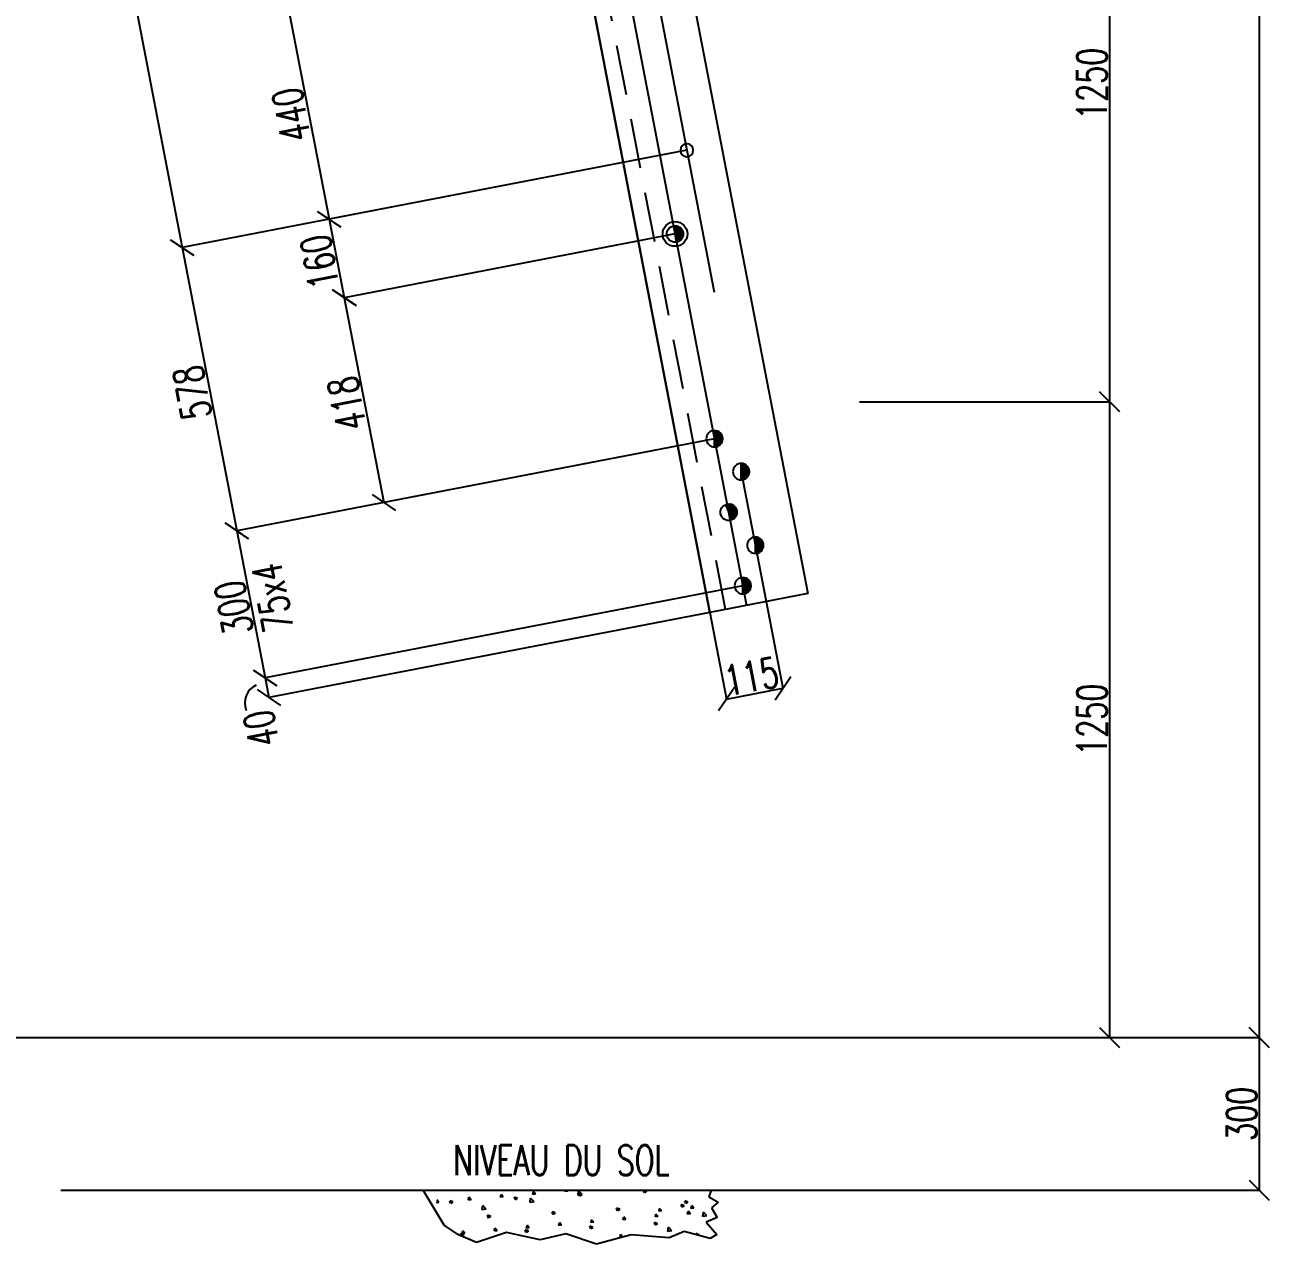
# Model space of a CAD drawing. Extents: x 630095 to 646315, y -4121 to 7359.
# Drawn here: x 640722 to 643216, y -13 to 2430 of the extents above; entities that cross this region are included whole.
import ezdxf

# ---------------------------------------------------------------- set-up
doc = ezdxf.new("R2010")
doc.units = 0
doc.header["$LTSCALE"] = 200
doc.header["$MEASUREMENT"] = 0
doc.linetypes.add('DASHED', pattern=[0.75, 0.5, -0.25])
doc.layers.get('0').update_dxf_attribs({"linetype": 'CONTINUOUS'})
for name, color, linetype in [('ASSI', 6, 'CONTINUOUS'), ('FORI', 2, 'CONTINUOUS'), ('LINEA_ANG', 2, 'CONTINUOUS'), ('LS', 7, 'CONTINUOUS'), ('QT_MPR', 7, 'CONTINUOUS'), ('QT_MSP', 7, 'CONTINUOUS'), ('TRAT-Y', 7, 'DASHED')]:
    doc.layers.add(name, color=color, linetype=linetype)
doc.styles.add('QUOTE', font='ROMANS8.SHX', dxfattribs={"width": 0.7})
doc.styles.add('RS', font='ROMANS8.shx', dxfattribs={"width": 0.7})
doc.styles.get("Standard").update_dxf_attribs({"font": 'ROMANS8.SHX', "width": 0.7})
doc.dimstyles.new('TRATTO', dxfattribs={"dimscale": 0, "dimtxt": 60, "dimasz": 40, "dimexe": 0, "dimexo": 0, "dimgap": 5, "dimtad": 1, "dimrnd": 0.5, "dimdsep": 46, "dimtxsty": 'RS', "dimblk1": 'OBLIQUE', "dimblk2": 'OBLIQUE', "dimsah": 1, "dimcen": 0.09, "dimclrd": 2, "dimclre": 2, "dimclrt": 7, "dimadec": 0, "dimazin": 0, "dimtfac": 1, "dimtix": 1, "dimtmove": 2, "dimatfit": 3, "dimfxl": 1, "dimtolj": 1, "dimtzin": 0, "dimarcsym": 0})

# ---------------------------------------------------------------- blocks, each defined once
blk = doc.blocks.new('_OBLIQUE')
at = {"color": 0, "linetype": 'ByBlock'}
blk.add_line((-0.5, -0.5), (0.5, 0.5), dxfattribs=at)
blk = doc.blocks.new('*D20')
at = {"layer": 'LS', "color": 2, "lineweight": -2, "transparency": 16777216}
for p, q in [((641685.3, 5496.5), (643196.1, 5496.5)), ((643196.1, 5496.5), (643196.1, 400.9)), ((639738.9, 400.9), (643196.1, 400.9))]:
    blk.add_line(p, q, dxfattribs=at)
at = {"layer": 'LS', "color": 2, "lineweight": -2, "transparency": 16777216, "xscale": 40, "yscale": 40, "zscale": 40}
for p, rotation in [((643196.1, 5496.5), 90), ((643196.1, 400.9), 270)]:
    blk.add_blockref('_OBLIQUE', p, dxfattribs=dict(at, rotation=rotation))
at = {"layer": 'LS', "color": 7, "transparency": 16777216, "insert": (643161.1, 2948.7), "char_height": 60, "attachment_point": 5, "rotation": 90, "style": 'RS'}
blk.add_mtext('\\A1;5000', dxfattribs=at)
blk = doc.blocks.new('*D23')
at = {"layer": 'LS', "color": 2, "lineweight": -2, "transparency": 16777216}
for p, q in [((642623.4, 2948.7), (642896.1, 2948.7)), ((642896.1, 2948.7), (642896.1, 1674.8)), ((642395, 1674.8), (642896.1, 1674.8))]:
    blk.add_line(p, q, dxfattribs=at)
at = {"layer": 'LS', "color": 2, "lineweight": -2, "transparency": 16777216, "xscale": 40, "yscale": 40, "zscale": 40}
for p, rotation in [((642896.1, 2948.7), 90), ((642896.1, 1674.8), 270)]:
    blk.add_blockref('_OBLIQUE', p, dxfattribs=dict(at, rotation=rotation))
at = {"layer": 'LS', "color": 7, "transparency": 16777216, "insert": (642861.1, 2311.7), "char_height": 60, "attachment_point": 5, "rotation": 90, "style": 'RS'}
blk.add_mtext('\\A1;1250', dxfattribs=at)
blk = doc.blocks.new('*D24')
at = {"layer": 'LS', "color": 2, "lineweight": -2, "transparency": 16777216}
for p, q in [((642395, 1674.8), (642896.1, 1674.8)), ((642896.1, 1674.8), (642896.1, 400.9)), ((639738.9, 400.9), (642896.1, 400.9))]:
    blk.add_line(p, q, dxfattribs=at)
at = {"layer": 'LS', "color": 2, "lineweight": -2, "transparency": 16777216, "xscale": 40, "yscale": 40, "zscale": 40}
for p, rotation in [((642896.1, 1674.8), 90), ((642896.1, 400.9), 270)]:
    blk.add_blockref('_OBLIQUE', p, dxfattribs=dict(at, rotation=rotation))
at = {"layer": 'LS', "color": 7, "transparency": 16777216, "insert": (642861.1, 1037.8), "char_height": 60, "attachment_point": 5, "rotation": 90, "style": 'RS'}
blk.add_mtext('\\A1;1250', dxfattribs=at)
blk = doc.blocks.new('*D25')
at = {"layer": 'LS', "color": 2, "lineweight": -2, "transparency": 16777216}
for p, q in [((639930.3, 400.9), (643196.1, 400.9)), ((643196.1, 400.9), (643196.1, 95.2)), ((640794.4, 95.2), (643196.1, 95.2))]:
    blk.add_line(p, q, dxfattribs=at)
at = {"layer": 'LS', "color": 2, "lineweight": -2, "transparency": 16777216, "xscale": 40, "yscale": 40, "zscale": 40}
for p, rotation in [((643196.1, 400.9), 90), ((643196.1, 95.2), 270)]:
    blk.add_blockref('_OBLIQUE', p, dxfattribs=dict(at, rotation=rotation))
at = {"layer": 'LS', "color": 7, "transparency": 16777216, "insert": (643161.1, 248), "char_height": 60, "attachment_point": 5, "rotation": 90, "style": 'RS'}
blk.add_mtext('\\A1;300', dxfattribs=at)
blk = doc.blocks.new('16')
blk.add_circle((0, 0), 1)
blk = doc.blocks.new('20')
at = {"color": 0}
for p, q in [((0, 0.98), (0.02, 1)), ((0, 0.94), (0.06, 1)), ((1, -0.01), (0, 0.99)), ((0, 0.89), (0.1, 0.99)), ((0, 0.85), (0.14, 0.99)), ((0, 0.8), (0.18, 0.98)), ((0, 0.76), (0.22, 0.98)), ((0, 0.71), (0.25, 0.97)), ((0, 0.67), (0.29, 0.96)), ((1, -0.05), (0, 0.95)), ((0, 0.62), (0.32, 0.95)), ((0, 0.58), (0.36, 0.93)), ((0, 0.53), (0.39, 0.92)), ((0, 0.49), (0.42, 0.91)), ((1, -0.09), (0, 0.9)), ((0, 0.44), (0.45, 0.89)), ((0, 0.4), (0.48, 0.88)), ((0.99, -0.13), (0, 0.86)), ((0, 0.35), (0.51, 0.86)), ((0, 0.31), (0.54, 0.84)), ((0, 0.26), (0.56, 0.83)), ((0.99, -0.17), (0, 0.81)), ((0, 0.22), (0.59, 0.81)), ((0, 0.17), (0.61, 0.79)), ((0.98, -0.21), (0, 0.77)), ((0, 0.13), (0.64, 0.77)), ((0, 0.08), (0.66, 0.75)), ((0, 0.04), (0.69, 0.73)), ((0.97, -0.25), (0, 0.72)), ((0, -0.01), (0.71, 0.7)), ((0.96, -0.28), (0, 0.68)), ((0, -0.05), (0.73, 0.68)), ((0, -0.1), (0.75, 0.66)), ((0.95, -0.32), (0, 0.63)), ((0, -0.14), (0.77, 0.63)), ((0, -0.19), (0.79, 0.61)), ((0.94, -0.35), (0, 0.59)), ((0, -0.23), (0.81, 0.58)), ((0, -0.28), (0.83, 0.56)), ((0.92, -0.38), (0, 0.54)), ((0, -0.32), (0.85, 0.53)), ((0.91, -0.41), (0, 0.5)), ((0, -0.36), (0.87, 0.5)), ((0, -0.41), (0.88, 0.47)), ((0.9, -0.44), (0, 0.45)), ((0, -0.45), (0.9, 0.44)), ((0.88, -0.47), (0, 0.41)), ((0, -0.5), (0.91, 0.41)), ((0, -0.54), (0.92, 0.38)), ((0.87, -0.5), (0, 0.36)), ((0, -0.59), (0.94, 0.35)), ((0.85, -0.53), (0, 0.32)), ((0, -0.63), (0.95, 0.31)), ((0, -0.68), (0.96, 0.28)), ((0.83, -0.56), (0, 0.27)), ((0, -0.72), (0.97, 0.25)), ((0.81, -0.58), (0, 0.23)), ((0, -0.77), (0.98, 0.21)), ((0.79, -0.61), (0, 0.18)), ((0, -0.81), (0.99, 0.17)), ((0.77, -0.63), (0, 0.14)), ((0, -0.86), (0.99, 0.13)), ((0.75, -0.66), (0, 0.09)), ((0, -0.9), (1, 0.09)), ((0.73, -0.68), (0, 0.05)), ((0, -0.95), (1, 0.05)), ((0.71, -0.7), (0, 0.01)), ((0, -0.99), (1, 0.01)), ((1, 0.04), (0.04, 1)), ((1, 0.09), (0.09, 1)), ((0.99, 0.14), (0.14, 0.99)), ((0.98, 0.19), (0.19, 0.98)), ((0.97, 0.25), (0.25, 0.97)), ((0.95, 0.31), (0.31, 0.95)), ((0.92, 0.38), (0.38, 0.92)), ((0.88, 0.47), (0.47, 0.88)), ((0.81, 0.59), (0.59, 0.81)), ((0.69, -0.73), (0, -0.04)), ((0.66, -0.75), (0, -0.08)), ((0.64, -0.77), (0, -0.13)), ((0.61, -0.79), (0, -0.17)), ((0.59, -0.81), (0, -0.22)), ((0.56, -0.83), (0, -0.26)), ((0.54, -0.84), (0, -0.31)), ((0.51, -0.86), (0, -0.35)), ((0.48, -0.88), (0, -0.4)), ((0.45, -0.89), (0, -0.44)), ((0.42, -0.91), (0, -0.49)), ((0.39, -0.92), (0, -0.53)), ((0.36, -0.93), (0, -0.58)), ((0.32, -0.95), (0, -0.62)), ((0.29, -0.96), (0, -0.67)), ((0.25, -0.97), (0, -0.71)), ((0.22, -0.98), (0, -0.76)), ((0.18, -0.98), (0, -0.8)), ((0.14, -0.99), (0, -0.85)), ((0.1, -0.99), (0, -0.89)), ((0.04, -1), (1, -0.04)), ((0.09, -1), (1, -0.09)), ((0.14, -0.99), (0.99, -0.14)), ((0.19, -0.98), (0.98, -0.19)), ((0.25, -0.97), (0.97, -0.25)), ((0.31, -0.95), (0.95, -0.31)), ((0.38, -0.92), (0.92, -0.38)), ((0.47, -0.88), (0.88, -0.47)), ((0.59, -0.81), (0.81, -0.59))]:
    blk.add_line(p, q, dxfattribs=at)
blk.add_line((0, 1), (0, -1))
blk.add_circle((0, 0), 1)
blk = doc.blocks.new('ASSE98')
blk.add_line((0, 0), (1, 0))
at = {"color": 7, "flags": 1}
for tag, p in [('LAV1', (3.07431, 6.82847)), ('LAV2', (3.07431, 6.49513)), ('LAV3', (3.07431, 6.1618)), ('LAV4', (3.07431, 5.82847)), ('LAV5', (3.07431, 5.49513)), ('LAV6', (3.07431, 5.1618)), ('LAV7', (3.07431, 4.82847)), ('LAV8', (3.07431, 4.49513)), ('LAV9', (3.07431, 4.1618)), ('LAV10', (3.07431, 3.82847))]:
    blk.add_attdef(tag, p, '', height=0.2, dxfattribs=at)
at = {"color": 7, "style": 'QUOTE', "width": 0.5, "flags": 1}
for tag, p in [('TI', (1.38308, 6.82731)), ('DI_S', (1.38308, 6.42178)), ('D_S', (1.38308, 6.02092)), ('E_S', (1.38308, 5.68065)), ('NFORI', (1.36454, 5.29792)), ('ALAR', (1.36349, 4.93246)), ('FAM', (1.3775, 4.54645)), ('ALA', (1.38308, 4.19257)), ('DISP2', (1.38308, 3.84971)), ('DISP1', (1.38308, 3.50686)), ('PINZAF', (1.38308, 3.164)), ('PINZAI', (1.38308, 2.82114)), ('TRP', (1.38308, 2.47829)), ('NP', (1.38308, 2.13543)), ('SV', (1.38308, 1.79257)), ('PESO', (1.38308, 1.44971)), ('QUA', (1.38308, 1.10686)), ('LUN', (1.38308, 0.764)), ('PROF', (1.38308, 0.42114)), ('POS', (1.38308, 0.07829))]:
    blk.add_attdef(tag, p, '', height=0.2, dxfattribs=at)
blk = doc.blocks.new('P20')
at = {"color": 0}
for p, q in [((0, 0.98), (0.02, 1)), ((0, 0.94), (0.06, 1)), ((1, -0.01), (0, 0.99)), ((0, 0.89), (0.1, 0.99)), ((0, 0.85), (0.14, 0.99)), ((0, 0.8), (0.18, 0.98)), ((0, 0.76), (0.22, 0.98)), ((0, 0.71), (0.25, 0.97)), ((0, 0.67), (0.29, 0.96)), ((1, -0.05), (0, 0.95)), ((0, 0.62), (0.32, 0.95)), ((0, 0.58), (0.36, 0.93)), ((0, 0.53), (0.39, 0.92)), ((0, 0.49), (0.42, 0.91)), ((1, -0.09), (0, 0.9)), ((0, 0.44), (0.45, 0.89)), ((0, 0.4), (0.48, 0.88)), ((0.99, -0.13), (0, 0.86)), ((0, 0.35), (0.51, 0.86)), ((0, 0.31), (0.54, 0.84)), ((0, 0.26), (0.56, 0.83)), ((0.99, -0.17), (0, 0.81)), ((0, 0.22), (0.59, 0.81)), ((0, 0.17), (0.61, 0.79)), ((0.98, -0.21), (0, 0.77)), ((0, 0.13), (0.64, 0.77)), ((0, 0.08), (0.66, 0.75)), ((0, 0.04), (0.69, 0.73)), ((0.97, -0.25), (0, 0.72)), ((0, -0.01), (0.71, 0.7)), ((0.96, -0.28), (0, 0.68)), ((0, -0.05), (0.73, 0.68)), ((0, -0.1), (0.75, 0.66)), ((0.95, -0.32), (0, 0.63)), ((0, -0.14), (0.77, 0.63)), ((0, -0.19), (0.79, 0.61)), ((0.94, -0.35), (0, 0.59)), ((0, -0.23), (0.81, 0.58)), ((0, -0.28), (0.83, 0.56)), ((0.92, -0.38), (0, 0.54)), ((0, -0.32), (0.85, 0.53)), ((0.91, -0.41), (0, 0.5)), ((0, -0.36), (0.87, 0.5)), ((0, -0.41), (0.88, 0.47)), ((0.9, -0.44), (0, 0.45)), ((0, -0.45), (0.9, 0.44)), ((0.88, -0.47), (0, 0.41)), ((0, -0.5), (0.91, 0.41)), ((0, -0.54), (0.92, 0.38)), ((0.87, -0.5), (0, 0.36)), ((0, -0.59), (0.94, 0.35)), ((0.85, -0.53), (0, 0.32)), ((0, -0.63), (0.95, 0.31)), ((0, -0.68), (0.96, 0.28)), ((0.83, -0.56), (0, 0.27)), ((0, -0.72), (0.97, 0.25)), ((0.81, -0.58), (0, 0.23)), ((0, -0.77), (0.98, 0.21)), ((0.79, -0.61), (0, 0.18)), ((0, -0.81), (0.99, 0.17)), ((0.77, -0.63), (0, 0.14)), ((0, -0.86), (0.99, 0.13)), ((0.75, -0.66), (0, 0.09)), ((0, -0.9), (1, 0.09)), ((0.73, -0.68), (0, 0.05)), ((0, -0.95), (1, 0.05)), ((0.71, -0.7), (0, 0.01)), ((0, -0.99), (1, 0.01)), ((1, 0.04), (0.04, 1)), ((1, 0.09), (0.09, 1)), ((0.99, 0.14), (0.14, 0.99)), ((0.98, 0.19), (0.19, 0.98)), ((0.97, 0.25), (0.25, 0.97)), ((0.95, 0.31), (0.31, 0.95)), ((0.92, 0.38), (0.38, 0.92)), ((0.88, 0.47), (0.47, 0.88)), ((0.81, 0.59), (0.59, 0.81)), ((0.69, -0.73), (0, -0.04)), ((0.66, -0.75), (0, -0.08)), ((0.64, -0.77), (0, -0.13)), ((0.61, -0.79), (0, -0.17)), ((0.59, -0.81), (0, -0.22)), ((0.56, -0.83), (0, -0.26)), ((0.54, -0.84), (0, -0.31)), ((0.51, -0.86), (0, -0.35)), ((0.48, -0.88), (0, -0.4)), ((0.45, -0.89), (0, -0.44)), ((0.42, -0.91), (0, -0.49)), ((0.39, -0.92), (0, -0.53)), ((0.36, -0.93), (0, -0.58)), ((0.32, -0.95), (0, -0.62)), ((0.29, -0.96), (0, -0.67)), ((0.25, -0.97), (0, -0.71)), ((0.22, -0.98), (0, -0.76)), ((0.18, -0.98), (0, -0.8)), ((0.14, -0.99), (0, -0.85)), ((0.1, -0.99), (0, -0.89)), ((0.04, -1), (1, -0.04)), ((0.09, -1), (1, -0.09)), ((0.14, -0.99), (0.99, -0.14)), ((0.19, -0.98), (0.98, -0.19)), ((0.25, -0.97), (0.97, -0.25)), ((0.31, -0.95), (0.95, -0.31)), ((0.38, -0.92), (0.92, -0.38)), ((0.47, -0.88), (0.88, -0.47)), ((0.59, -0.81), (0.81, -0.59))]:
    blk.add_line(p, q, dxfattribs=at)
for radius in [1.5, 1]:
    blk.add_circle((0, 0), radius)
blk = doc.blocks.new('*D44')
at = {"layer": 'LS', "color": 2, "lineweight": -2, "transparency": 16777216}
for p, q in [((642208.1, 1274.5), (642241.7, 1100.6)), ((642095.2, 1252.7), (642128.7, 1078.8)), ((642128.7, 1078.8), (642241.7, 1100.6))]:
    blk.add_line(p, q, dxfattribs=at)
at = {"layer": 'LS', "color": 2, "lineweight": -2, "transparency": 16777216, "xscale": 40, "yscale": 40, "zscale": 40}
for p, rotation in [((642241.7, 1100.6), 10.91543261400001), ((642128.7, 1078.8), 190.915432614)]:
    blk.add_blockref('_OBLIQUE', p, dxfattribs=dict(at, rotation=rotation))
at = {"layer": 'LS', "color": 7, "transparency": 16777216, "insert": (642178.6, 1124.1), "char_height": 60, "attachment_point": 5, "rotation": 10.9154, "style": 'RS'}
blk.add_mtext('\\A1;115', dxfattribs=at)
blk = doc.blocks.new('*D86')
at = {"layer": 'QT_MPR', "color": 2, "lineweight": -2, "transparency": 16777216}
for p, q in [((641803.4, 3452.4), (640792, 3257.3)), ((640792, 3257.3), (641037.7, 1983.4)), ((642049.1, 2178.5), (641037.7, 1983.4))]:
    blk.add_line(p, q, dxfattribs=at)
at = {"layer": 'QT_MPR', "color": 2, "lineweight": -2, "transparency": 16777216, "xscale": 40, "yscale": 40, "zscale": 40}
for p, rotation in [((640792, 3257.3), 100.915432610249), ((641037.7, 1983.4), 280.915432610249)]:
    blk.add_blockref('_OBLIQUE', p, dxfattribs=dict(at, rotation=rotation))
at = {"layer": 'QT_MPR', "color": 7, "transparency": 16777216, "insert": (640880.5, 2613.8), "char_height": 60, "attachment_point": 5, "rotation": 100.9154, "style": 'RS'}
blk.add_mtext('\\A1;1297.5', dxfattribs=at)
blk = doc.blocks.new('*D87')
at = {"layer": 'QT_MPR', "color": 2, "lineweight": -2, "transparency": 16777216}
for p, q in [((642049.1, 2178.5), (641037.7, 1983.4)), ((641037.7, 1983.4), (641147.1, 1415.9)), ((642104.5, 1600.5), (641147.1, 1415.9))]:
    blk.add_line(p, q, dxfattribs=at)
at = {"layer": 'QT_MPR', "color": 2, "lineweight": -2, "transparency": 16777216, "xscale": 40, "yscale": 40, "zscale": 40}
for p, rotation in [((641037.7, 1983.4), 100.915432610249), ((641147.1, 1415.9), 280.915432610249)]:
    blk.add_blockref('_OBLIQUE', p, dxfattribs=dict(at, rotation=rotation))
at = {"layer": 'QT_MPR', "color": 7, "transparency": 16777216, "insert": (641058, 1693), "char_height": 60, "attachment_point": 5, "rotation": 100.9154, "style": 'RS'}
blk.add_mtext('\\A1;578', dxfattribs=at)
blk = doc.blocks.new('*D88')
at = {"layer": 'QT_MPR', "color": 2, "lineweight": -2, "transparency": 16777216}
for p, q in [((642104.5, 1600.5), (641147.1, 1415.9)), ((641147.1, 1415.9), (641203.9, 1121.3)), ((642161.3, 1306), (641203.9, 1121.3))]:
    blk.add_line(p, q, dxfattribs=at)
at = {"layer": 'QT_MPR', "color": 2, "lineweight": -2, "transparency": 16777216, "xscale": 40, "yscale": 40, "zscale": 40}
for p, rotation in [((641147.1, 1415.9), 100.915432610249), ((641203.9, 1121.3), 280.915432610249)]:
    blk.add_blockref('_OBLIQUE', p, dxfattribs=dict(at, rotation=rotation))
at = {"layer": 'QT_MPR', "color": 7, "transparency": 16777216, "insert": (641218.8, 1282.4), "char_height": 60, "attachment_point": 5, "rotation": 100.9154, "style": 'RS'}
blk.add_mtext('\\A1;75x4', dxfattribs=at)
blk = doc.blocks.new('*D89')
at = {"layer": 'QT_MPR', "color": 2, "lineweight": -2, "transparency": 16777216}
for p, q in [((642104.5, 1600.5), (641147.1, 1415.9)), ((641147.1, 1415.9), (641203.9, 1121.3)), ((642161.3, 1306), (641203.9, 1121.3))]:
    blk.add_line(p, q, dxfattribs=at)
at = {"layer": 'QT_MPR', "color": 2, "lineweight": -2, "transparency": 16777216, "xscale": 40, "yscale": 40, "zscale": 40}
for p, rotation in [((641147.1, 1415.9), 100.915432610249), ((641203.9, 1121.3), 280.915432610249)]:
    blk.add_blockref('_OBLIQUE', p, dxfattribs=dict(at, rotation=rotation))
at = {"layer": 'QT_MPR', "color": 7, "transparency": 16777216, "insert": (641141.2, 1262), "char_height": 60, "attachment_point": 5, "rotation": 100.9154, "style": 'RS'}
blk.add_mtext('\\A1;300', dxfattribs=at)
blk = doc.blocks.new('*D90')
at = {"layer": 'QT_MPR', "color": 2, "lineweight": -2, "transparency": 16777216}
for p, q in [((642161.3, 1306), (641203.9, 1121.3)), ((642095.2, 1252.5), (641211.5, 1082.1)), ((641203.9, 1121.3), (641211.5, 1082.1))]:
    blk.add_line(p, q, dxfattribs=at)
at = {"layer": 'QT_MPR', "color": 2, "lineweight": -2, "transparency": 16777216, "xscale": 40, "yscale": 40, "zscale": 40}
for p, rotation in [((641203.9, 1121.3), 100.915432610249), ((641211.5, 1082.1), 280.915432610249)]:
    blk.add_blockref('_OBLIQUE', p, dxfattribs=dict(at, rotation=rotation))
at = {"layer": 'QT_MPR', "color": 7, "transparency": 16777216, "insert": (641195.9, 1020), "char_height": 60, "attachment_point": 5, "rotation": 100.9154, "style": 'RS'}
blk.add_mtext('\\A1;40', dxfattribs=at)
blk = doc.blocks.new('*D101')
at = {"layer": 'QT_MSP', "color": 2, "lineweight": -2, "transparency": 16777216}
for p, q in [((641911.8, 2599.9), (641249, 2472.1)), ((641249, 2472.1), (641332.3, 2040.2)), ((642049.1, 2178.5), (641332.3, 2040.2))]:
    blk.add_line(p, q, dxfattribs=at)
at = {"layer": 'QT_MSP', "color": 2, "lineweight": -2, "transparency": 16777216, "xscale": 40, "yscale": 40, "zscale": 40}
for p, rotation in [((641249, 2472.1), 100.915432610249), ((641332.3, 2040.2), 280.915432610249)]:
    blk.add_blockref('_OBLIQUE', p, dxfattribs=dict(at, rotation=rotation))
at = {"layer": 'QT_MSP', "color": 7, "transparency": 16777216, "insert": (641256.3, 2249.5), "char_height": 60, "attachment_point": 5, "rotation": 100.9154, "style": 'RS'}
blk.add_mtext('\\A1;440', dxfattribs=at)
blk = doc.blocks.new('*D102')
at = {"layer": 'QT_MSP', "color": 2, "lineweight": -2, "transparency": 16777216}
for p, q in [((642049.1, 2178.5), (641332.3, 2040.2)), ((641332.3, 2040.2), (641362.6, 1883)), ((642025.4, 2010.8), (641362.6, 1883))]:
    blk.add_line(p, q, dxfattribs=at)
at = {"layer": 'QT_MSP', "color": 2, "lineweight": -2, "transparency": 16777216, "xscale": 40, "yscale": 40, "zscale": 40}
for p, rotation in [((641332.3, 2040.2), 100.915432610249), ((641362.6, 1883), 280.915432610249)]:
    blk.add_blockref('_OBLIQUE', p, dxfattribs=dict(at, rotation=rotation))
at = {"layer": 'QT_MSP', "color": 7, "transparency": 16777216, "insert": (641313.1, 1955), "char_height": 60, "attachment_point": 5, "rotation": 100.9154, "style": 'RS'}
blk.add_mtext('\\A1;160', dxfattribs=at)
blk = doc.blocks.new('*D103')
at = {"layer": 'QT_MSP', "color": 2, "lineweight": -2, "transparency": 16777216}
for p, q in [((642025.4, 2010.8), (641362.6, 1883)), ((641362.6, 1883), (641441.7, 1472.7)), ((642104.5, 1600.5), (641441.7, 1472.7))]:
    blk.add_line(p, q, dxfattribs=at)
at = {"layer": 'QT_MSP', "color": 2, "lineweight": -2, "transparency": 16777216, "xscale": 40, "yscale": 40, "zscale": 40}
for p, rotation in [((641362.6, 1883), 100.915432610249), ((641441.7, 1472.7), 280.915432610249)]:
    blk.add_blockref('_OBLIQUE', p, dxfattribs=dict(at, rotation=rotation))
at = {"layer": 'QT_MSP', "color": 7, "transparency": 16777216, "insert": (641367.8, 1671.2), "char_height": 60, "attachment_point": 5, "rotation": 100.9154, "style": 'RS'}
blk.add_mtext('\\A1;418', dxfattribs=at)

msp = doc.modelspace()

# ---------------------------------------------------------------- linework, layer by layer
at = {"layer": 'LINEA_ANG'}
for p, q in [((641258.844, 6645.708), (642291.613, 1290.383)), ((642095.232, 1252.511), (641062.463, 6607.836)), ((642291.613, 1290.383), (642095.232, 1252.511))]:
    msp.add_line(p, q, dxfattribs=at)
at = {"layer": 'LS', "color": 6}
for p, q in [((641136.116, 6622.04), (642168.885, 1266.715)), ((641334.398, 5884.264), (642103.83, 1894.447)), ((642157.988, 1534.454), (642208.126, 1274.468))]:
    msp.add_line(p, q, dxfattribs=at)
at = {"layer": 'LS', "color": 3}
for p, q in [((641520.426, 95.159), (642097.554, 95.159)), ((641562.956, 25.192), (641520.426, 95.159)), ((641552.156, 70.331), (641547.817, 75.502)), ((641611.328, 75.45), (641612.368, 81.092)), ((641616.709, 75.979), (641611.33, 75.508)), ((641616.709, 75.979), (641612.37, 81.149)), ((641675.881, 81.098), (641676.922, 86.739)), ((641681.262, 81.626), (641675.883, 81.156)), ((641681.262, 81.626), (641676.924, 86.797)), ((641705.226, 75.607), (641703.401, 81.045)), ((641709.705, 78.683), (641703.403, 81.102)), ((641709.705, 78.683), (641705.228, 75.664)), ((641734.968, 70.505), (641735.962, 79.052)), ((641742.973, 71.794), (641735.964, 79.1)), ((641740.434, 86.746), (641741.475, 92.387)), ((641745.816, 87.274), (641740.436, 86.803)), ((641745.816, 87.274), (641741.477, 92.445)), ((641804.988, 92.394), (641805.498, 95.159)), ((641810.369, 92.922), (641804.99, 92.451)), ((641810.369, 92.922), (641808.492, 95.159)), ((641831.019, 85.401), (641832.014, 93.949)), ((641839.025, 86.69), (641831.021, 85.449)), ((641839.025, 86.69), (641832.015, 93.996)), ((641834.568, 82.815), (641832.743, 88.253)), ((641839.047, 85.891), (641832.745, 88.31)), ((641839.047, 85.891), (641834.57, 82.872)), ((641963.91, 90.023), (641962.186, 95.159)), ((641968.388, 93.099), (641963.024, 95.159)), ((641968.388, 93.099), (641963.911, 90.08)), ((642097.554, 95.159), (642093.124, 81.874)), ((642093.124, 81.874), (642111.731, 71.246)), ((641552.156, 70.331), (641546.776, 69.86)), ((641575.885, 68.399), (641574.06, 73.837)), ((641580.363, 71.476), (641574.062, 73.895)), ((641580.363, 71.476), (641575.887, 68.456)), ((641638.916, 55.608), (641639.91, 64.155)), ((641646.922, 56.897), (641638.917, 55.656)), ((641646.922, 56.897), (641639.912, 64.203)), ((641742.973, 71.794), (641734.969, 70.552)), ((641780.846, 46.579), (641779.021, 52.017)), ((641785.325, 49.656), (641779.023, 52.075)), ((641910.188, 53.787), (641908.363, 59.225)), ((641914.667, 56.864), (641908.365, 59.283)), ((641914.667, 56.864), (641910.19, 53.844)), ((641993.308, 52.935), (641994.348, 58.576)), ((641998.689, 53.463), (641993.31, 52.992)), ((641998.689, 53.463), (641994.351, 58.634)), ((642039.53, 60.995), (642037.705, 66.433)), ((642044.008, 64.071), (642037.707, 66.49)), ((642044.008, 64.071), (642039.531, 61.052)), ((642046.912, 68.203), (642045.087, 73.641)), ((642051.39, 71.279), (642045.089, 73.698)), ((642051.39, 71.279), (642046.914, 68.26)), ((642050.714, 47.287), (642051.755, 52.929)), ((642056.095, 47.815), (642051.757, 52.986)), ((642057.861, 58.583), (642058.902, 64.224)), ((642063.243, 59.11), (642057.863, 58.64)), ((642063.243, 59.11), (642058.904, 64.281)), ((642081.335, 42.421), (642082.329, 50.968)), ((642089.34, 43.71), (642082.33, 51.016)), ((642111.731, 71.246), (642098.44, 59.732)), ((642098.44, 59.732), (642109.958, 40.248)), ((641591.309, 5.707), (641562.956, 25.192)), ((641651.505, 39.371), (641649.68, 44.809)), ((641655.983, 42.448), (641649.682, 44.867)), ((641655.983, 42.448), (641651.507, 39.428)), ((641785.325, 49.656), (641780.848, 46.636)), ((641792.5, 24.696), (641793.541, 30.338)), ((641797.882, 25.224), (641792.502, 24.754)), ((641797.882, 25.224), (641793.543, 30.395)), ((641857.054, 30.344), (641858.094, 35.985)), ((641862.435, 30.872), (641857.056, 30.401)), ((641862.435, 30.872), (641858.096, 36.043)), ((641921.607, 35.992), (641922.648, 41.633)), ((641926.989, 36.52), (641921.609, 36.049)), ((641926.989, 36.52), (641922.65, 41.69)), ((641985.808, 24.759), (641983.983, 30.198)), ((641990.287, 27.836), (641983.985, 30.255)), ((641990.287, 27.836), (641985.81, 24.816)), ((641986.16, 41.639), (641987.201, 47.281)), ((641991.542, 42.167), (641986.163, 41.697)), ((641991.542, 42.167), (641987.203, 47.338)), ((642056.095, 47.815), (642050.716, 47.344)), ((642089.34, 43.71), (642081.336, 42.469)), ((642109.958, 40.248), (642087.807, 31.391)), ((642087.807, 31.391), (642109.072, 6.593)), ((641627.637, -9.349), (641591.309, 5.707)), ((641597.783, 3.135), (641595.958, 8.574)), ((641602.262, 6.212), (641595.96, 8.631)), ((641602.262, 6.212), (641597.785, 3.192)), ((641598.84, 7.753), (641599.881, 13.394)), ((641604.221, 8.281), (641598.842, 7.811)), ((641604.221, 8.281), (641599.883, 13.452)), ((641687.888, 10.136), (641627.637, -9.349)), ((641663.393, 13.401), (641664.434, 19.042)), ((641668.775, 13.929), (641663.395, 13.458)), ((641668.775, 13.929), (641664.436, 19.1)), ((641755.227, -4.035), (641687.888, 10.136)), ((641727.125, 10.343), (641725.3, 15.782)), ((641731.603, 13.42), (641725.302, 15.839)), ((641731.603, 13.42), (641727.127, 10.4)), ((641727.947, 19.048), (641728.987, 24.69)), ((641733.328, 19.577), (641727.949, 19.106)), ((641733.328, 19.577), (641728.989, 24.747)), ((641806.618, 7.479), (641755.227, -4.035)), ((641867.754, -12.891), (641806.618, 7.479)), ((641856.466, 17.551), (641854.641, 22.99)), ((641860.945, 20.628), (641854.643, 23.047)), ((641860.945, 20.628), (641856.468, 17.608)), ((641937.752, 5.707), (641867.754, -12.891)), ((641915.375, -0.238), (641916.133, 6.278)), ((641920.999, 1.256), (641916.135, 6.326)), ((642013.951, -0.492), (641937.752, 5.707)), ((642011.191, 12.628), (642012.185, 21.175)), ((642019.196, 13.916), (642011.192, 12.675)), ((642019.196, 13.916), (642012.186, 21.222)), ((642043.944, 12.356), (642013.951, -0.492)), ((642095.782, -1.378), (642043.944, 12.356)), ((642067.768, 6.044), (642066.985, 8.378)), ((642073.289, 6.016), (642066.987, 8.435)), ((642073.289, 6.016), (642071.762, 4.986)), ((642109.072, 6.593), (642095.782, -1.378))]:
    msp.add_line(p, q, dxfattribs=at)
at = {"layer": 'LS', "color": 6}
msp.add_arc((641202.801, 1071.208), 39.771, 115.498188, 201.801735, dxfattribs=at)
at = {"layer": 'TRAT-Y'}
msp.add_line((642126.653, 1258.57), (641093.884, 6613.895), dxfattribs=at)

# ---------------------------------------------------------------- block references
at = {"layer": 'ASSI', "xscale": 5454, "rotation": 280.915432610249}
msp.add_blockref('ASSE98', (641062.465, 6607.826), dxfattribs=at)
at = {"layer": 'FORI'}
for name, p, xscale, yscale, zscale, rotation in [('16', (642049.057, 2178.469), -13, 13, 13, 21.8308652204935), ('P20', (642025.391, 2010.788), 16.5, 16.5, 16.5, 7.543052222774039), ('20', (642104.51, 1600.523), -16.5, 16.5, 16.5, 180.0000000000086), ('20', (642157.988, 1534.454), -16.5, 16.5, 16.5, 180.0000000000086), ('20', (642132.914, 1453.237), 16.5, 16.5, 16.5, 21.8308652204935), ('20', (642186.392, 1387.168), -16.5, 16.5, 16.5, 180.0000000000086), ('20', (642161.318, 1305.95), -16.5, 16.5, 16.5, 180.0000000000086)]:
    msp.add_blockref(name, p, dxfattribs=dict(at, xscale=xscale, yscale=yscale, zscale=zscale, rotation=rotation))

# ---------------------------------------------------------------- texts
at = {"layer": 'LS', "color": 7, "style": 'RS', "width": 0.7}
msp.add_text('NIVEAU DU SOL', height=60, dxfattribs=at).set_placement((641581.178, 125.081))

# ---------------------------------------------------------------- dimensions: what is measured, and where the dimension line sits
at = {"layer": 'LS'}
for base, p1, p2, picture, middle in [((643196.069, 400.859), (641685.319, 5496.511), (639738.858, 400.859), '*D20', (643161.069, 2948.685)), ((642896.068, 1674.772), (642623.412, 2948.685), (642395.005, 1674.772), '*D23', (642861.068, 2311.728)), ((642896.068, 400.859), (642395.005, 1674.772), (639738.858, 400.859), '*D24', (642861.068, 1037.815))]:
    dim = msp.add_linear_dim(base=base, p1=p1, p2=p2, angle=90, dimstyle='TRATTO', override={"dimscale": 1, "dimlfac": 0.981228}, dxfattribs=at)
    dim.commit()
    dim.dimension.update_dxf_attribs({"geometry": picture, "text_midpoint": middle})
for base, p1, p2, angle, text, picture, middle in [((642241.66, 1100.584), (642095.197, 1252.689), (642208.126, 1274.468), 10.915433, '115', '*D44', (642178.568, 1124.061)), ((643196.069, 95.159), (639930.337, 400.859), (640794.435, 95.159), 90, '300', '*D25', (643161.069, 248.009))]:
    dim = msp.add_linear_dim(base=base, p1=p1, p2=p2, angle=angle, text=text, dimstyle='TRATTO', override={"dimscale": 1}, dxfattribs=at)
    dim.commit()
    dim.dimension.update_dxf_attribs({"geometry": picture, "text_midpoint": middle})
at = {"layer": 'QT_MPR'}
for base, p1, p2, text, picture, middle in [((641037.692, 1983.428), (641803.384, 3452.382), (642049.057, 2178.469), '1297.5', '*D86', (640880.489, 2613.757)), ((641147.14, 1415.895), (642049.057, 2178.469), (642104.51, 1600.523), '578', '*D87', (641058.049, 1693.034)), ((641203.948, 1121.323), (642104.51, 1600.523), (642161.318, 1305.95), '300', '*D89', (641141.177, 1261.981)), ((641203.948, 1121.323), (642104.51, 1600.523), (642161.318, 1305.95), '75x4', '*D88', (641218.784, 1282.407)), ((641211.517, 1082.077), (642161.318, 1305.95), (642095.234, 1252.501), '40', '*D90', (641195.901, 1020.012))]:
    dim = msp.add_linear_dim(base=base, p1=p1, p2=p2, angle=100.915433, text=text, dimstyle='TRATTO', override={"dimscale": 1}, dxfattribs=at)
    dim.commit()
    dim.dimension.update_dxf_attribs({"geometry": picture, "text_midpoint": middle, "dimtype": 128})
at = {"layer": 'QT_MSP'}
for base, p1, p2, text, picture, middle in [((641332.264, 2040.236), (641911.775, 2599.933), (642049.057, 2178.469), '440', '*D101', (641256.254, 2249.547)), ((641362.593, 1882.968), (642049.057, 2178.469), (642025.391, 2010.788), '160', '*D102', (641313.062, 1954.975)), ((641441.712, 1472.703), (642025.391, 2010.788), (642104.51, 1600.523), '418', '*D103', (641367.786, 1671.208))]:
    dim = msp.add_linear_dim(base=base, p1=p1, p2=p2, angle=100.915433, text=text, dimstyle='TRATTO', override={"dimscale": 1}, dxfattribs=at)
    dim.commit()
    dim.dimension.update_dxf_attribs({"geometry": picture, "text_midpoint": middle, "dimtype": 128})

doc.saveas('drawing.dxf')
